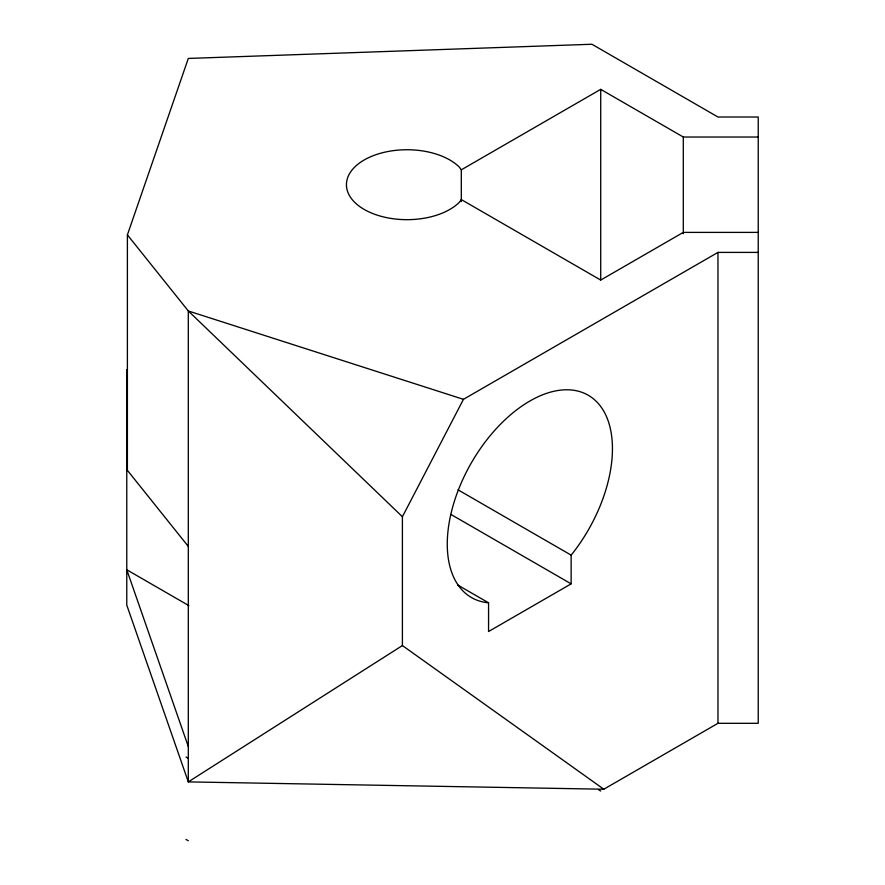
<?xml version="1.0" encoding="UTF-8"?>
<svg xmlns="http://www.w3.org/2000/svg" width="885" height="885" viewBox="0 0 885 885"><rect width="100%" height="100%" fill="white"/><g stroke="black" fill="none" stroke-linecap="round" stroke-linejoin="round"><path stroke-width="1.33" d="M188.306 546.432L127.396 470.333L127.396 234.879L188.306 58.443L591.932 44.25L717.967 117.008L758.235 117.008L758.235 723.311L717.967 723.311L603.813 789.221L188.306 781.886L126.765 605.086L126.765 369.62M603.813 789.221L402.409 645.552L402.409 516.74L463.452 399.334L717.967 252.402L758.235 252.402M402.409 645.552L188.306 781.886L188.306 310.967L127.396 234.879M461.306 201.592L461.306 169.832L600.716 89.352L683.297 137.031L758.235 137.031M571.146 583.846L488.564 631.525L488.564 602.818A116.787 67.426 -60 0 1 466.594 471.616A116.787 67.426 -60 0 1 593.116 398.571A116.787 67.426 -60 0 1 571.146 555.138L571.146 583.846L450.885 514.417M758.235 232.39L683.297 232.39L600.716 280.069L461.306 199.579L459.437 202.189A60.556 34.969 0 0 1 368.072 211.493A60.556 34.969 0 0 1 368.072 157.917A60.556 34.969 0 0 1 459.437 167.221L461.306 169.832M463.452 399.334L188.306 310.967L402.409 516.74M458.032 489.825L571.146 555.138M457.6 584.941L488.564 602.818M598.669 789.829L600.716 791.013M188.848 605.617L126.765 569.763L188.306 746.564M186.005 757.018L188.306 758.334M186.005 839.422L188.306 840.75M717.967 252.402L717.967 723.311M683.297 137.031L683.297 233.695M600.716 89.352L600.716 279.925"/></g></svg>
